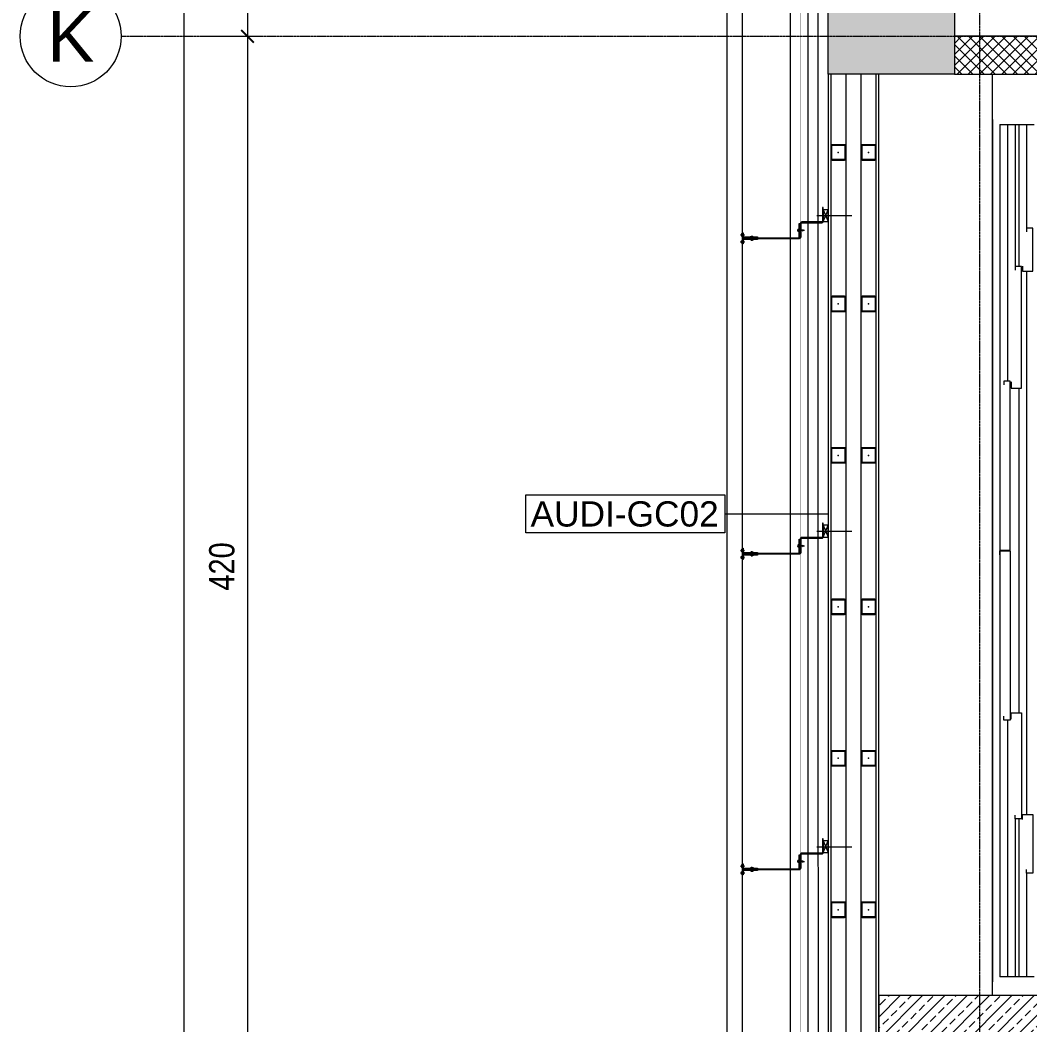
# Model space of a CAD drawing. Extents: x -1439 to 23780, y -1362 to 4476.
# Drawn here: x 6787.5 to 7187.3, y 2013.4 to 2411.4 of the extents above; entities that cross this region are included whole.
import ezdxf
from ezdxf.enums import TextEntityAlignment as Align
from ezdxf.xclip import XClip

# ---------------------------------------------------------------- set-up
doc = ezdxf.new("R2010")
doc.units = 0
doc.header["$MEASUREMENT"] = 0
doc.header["$XCLIPFRAME"] = 0
for name, pattern in [('Audi$0$DASHDOT2', [0.5, 0.25, -0.125, 0, -0.125]), ('Audi$0$DOT2', [0.125, 0, -0.125]), ('Audi$0$HIDDEN', [0.375, 0.25, -0.125])]:
    doc.linetypes.add(name, pattern=pattern)
doc.layers.get('0').update_dxf_attribs({"color": 9, "lineweight": 9})
doc.layers.get('Defpoints').update_dxf_attribs({"color": 9, "lineweight": 9})
for name, color, linetype, lineweight in [('Audi$0$00', 8, 'Continuous', 9), ('Audi$0$01', 8, 'Continuous', 9), ('Audi$0$05V', 8, 'Continuous', 9), ('Audi$0$06C', 8, 'Continuous', 9), ('Audi$0$06D', 8, 'Continuous', 9), ('Audi$0$09W', 8, 'Continuous', 9), ('Audi$0$10', 8, 'Continuous', 9), ('Audi$0$11', 8, 'Continuous', 9), ('Audi$0$20', 8, 'Audi$0$DOT2', 9), ('Audi$0$22', 8, 'Continuous', 9), ('Audi$0$24', 8, 'Audi$0$DASHDOT2', 9), ('Audi$0$25', 8, 'Continuous', 9), ('Audi$0$33', 8, 'Audi$0$BATTING', 9)]:
    doc.layers.add(name, color=color, linetype=linetype, lineweight=lineweight)
doc.styles.add('Audi$0$Arial', font='arial.ttf', dxfattribs={"height": 2.5})
doc.styles.add('Audi$0$MuuM_TEXT-STANDART', font='ARIALN.TTF')
doc.linetypes.add('Audi$0$BATTING', pattern='A,0.0001,-0.1,[134,ltypeshp.shx,S=0.1,R=0,X=-0.1,Y=0],-0.2,[134,ltypeshp.shx,S=0.1,R=180,X=0.1,Y=0],-0.1', length=0.4001)
doc.dimstyles.new('Audi$0$MuuM_DIM50', dxfattribs={"dimscale": 5, "dimtxt": 2, "dimasz": 1, "dimexe": 1, "dimexo": 1, "dimgap": 1, "dimtad": 1, "dimdec": 1, "dimrnd": 0.5, "dimdsep": 46, "dimtxsty": 'Audi$0$MuuM_TEXT-STANDART', "dimblk": 'Audi$0$_ArchTick', "dimcen": 0, "dimdle": 0.15, "dimclrd": 256, "dimclre": 256, "dimclrt": 256, "dimadec": 0, "dimazin": 0, "dimtfac": 5, "dimtdec": 1, "dimtix": 1, "dimtmove": 2, "dimatfit": 3, "dimldrblk": 'Audi$0$_Dot', "dimfxl": 3, "dimfxlon": 1, "dimtolj": 1, "dimlwd": -1, "dimlwe": -1, "dimarcsym": 0})

# ---------------------------------------------------------------- blocks, each defined once
blk = doc.blocks.new('Audi$0$0_wallno')
blk.add_lwpolyline([(-7.84, 1.5), (7.942, 1.5), (7.942, -1.5), (-7.84, -1.5)], close=True)
blk.add_lwpolyline([(7.942, 0), (16.132, 0)])
at = {"style": 'Audi$0$Arial'}
blk.add_attdef('GENISLIK', text='', height=2, dxfattribs=at).set_placement((8.442, 0), align=Align.BOTTOM_LEFT)
blk.add_attdef('DUVARNO', text='', height=2, dxfattribs=at).set_placement((0, 0), align=Align.MIDDLE_CENTER)
blk.add_attdef('YUKSEKLIK', text='', height=2, dxfattribs=at).set_placement((8.442, -0.5), align=Align.TOP_LEFT)
blk = doc.blocks.new('Audi$0$prf-60x60')
for points in [[(-2.5, -6), (2.5, -6, 0.414214), (3, -5.5), (3, -0.5, 0.414214), (2.5, 0), (-2.5, 0, 0.414214), (-3, -0.5), (-3, -5.5, 0.414214)], [(-2.5, -5.7), (2.5, -5.7, 0.414214), (2.7, -5.5), (2.7, -0.5, 0.414214), (2.5, -0.3), (-2.5, -0.3, 0.414214), (-2.7, -0.5), (-2.7, -5.5, 0.414214)]]:
    blk.add_lwpolyline(points, format="xyb", close=True)
at = {"color": 252}
blk.add_point((0, -3), dxfattribs=at)
blk = doc.blocks.new('Audi$0$p-kolon_80x80')
at = {"layer": 'Audi$0$09W'}
h = blk.add_hatch(dxfattribs=at)
h.set_pattern_fill('ANSI33', color=256, scale=25, style=0)
h.set_pattern_definition([(45, (-1222.5, -385), (-4.419417, 4.419417), []), (45, (-1218.0806, -385), (-4.419417, 4.419417), [3.125, -1.5625])])
h.paths.add_polyline_path([(-40, -40), (40, -40), (40, 40), (-40, 40)])
blk.add_lwpolyline([(-40, -40), (40, -40), (40, 40), (-40, 40)], close=True)
blk = doc.blocks.new('Audi$0$p- alum kaplama profil')
at = {"lineweight": 13}
blk.add_lwpolyline([(7.12, 12.59), (7.12, 26.49)], dxfattribs=at)
at = {"lineweight": 5}
blk.add_lwpolyline([(9.44, 15.16), (4.79, 15.16), (4.79, 17.16), (9.44, 17.16)], close=True, dxfattribs=at)
for points in [[(4.79, 15.16), (9.44, 17.16)], [(9.44, 15.16), (4.79, 17.16)]]:
    blk.add_lwpolyline(points, dxfattribs=at)
at = {"lineweight": 18}
blk.add_lwpolyline([(4.09, 6.16), (-1.41, 6.16), (-1.41, 6.46), (4.09, 6.46, 0.414214), (4.29, 6.66), (4.29, 14.66, -0.414214), (4.79, 15.16), (10.29, 15.16), (10.29, 14.86), (4.79, 14.86, 0.414214), (4.59, 14.66), (4.59, 6.66, -0.414214)], format="xyb", close=True, dxfattribs=at)
blk.add_lwpolyline([(-2.06, 5.56), (-2.06, -2.34), (-2.06, -15.69), (-1.66, -15.69), (-1.66, -2.34), (-1.66, 5.56), (-1.66, 5.56), (-1.66, 5.57), (-1.66, 5.57), (-1.66, 5.58), (-1.66, 5.58), (-1.65, 5.59), (-1.65, 5.59), (-1.65, 5.59), (-1.65, 5.6), (-1.65, 5.6), (-1.64, 5.61), (-1.64, 5.61), (-1.64, 5.62), (-1.64, 5.62), (-1.63, 5.62), (-1.63, 5.63), (-1.63, 5.63), (-1.62, 5.63), (-1.62, 5.64), (-1.61, 5.64), (-1.61, 5.64), (-1.61, 5.64), (-1.6, 5.65), (-1.6, 5.65), (-1.59, 5.65), (-1.59, 5.65), (-1.58, 5.65), (-1.58, 5.65), (-1.57, 5.66), (-1.57, 5.66), (-1.56, 5.66), (-1.56, 5.66), (3.94, 5.66), (3.94, 6.06), (-1.56, 6.06), (-1.58, 6.06), (-1.61, 6.05), (-1.63, 6.05), (-1.66, 6.05), (-1.68, 6.04), (-1.7, 6.03), (-1.73, 6.03), (-1.75, 6.02), (-1.77, 6.01), (-1.79, 6), (-1.82, 5.99), (-1.84, 5.97), (-1.86, 5.96), (-1.88, 5.94), (-1.89, 5.93), (-1.91, 5.91), (-1.93, 5.89), (-1.95, 5.87), (-1.96, 5.85), (-1.97, 5.83), (-1.99, 5.81), (-2, 5.79), (-2.01, 5.77), (-2.02, 5.75), (-2.03, 5.72), (-2.04, 5.7), (-2.04, 5.68), (-2.05, 5.65), (-2.05, 5.63), (-2.06, 5.61), (-2.06, 5.58)], close=True)
blk.add_lwpolyline([(-1.66, -2.34), (-2.06, -2.34)])
for points in [[(-2.36, -10.84), (-2.36, -16.39), (-2.36, -16.39, -0.414214), (-2.51, -16.54), (-2.51, -16.54), (-4.06, -16.54), (-4.06, -16.84), (-2.51, -16.84), (-2.51, -16.84, 0.414214), (-2.06, -16.39), (-2.06, -10.84)], [(-1.36, -10.84), (-1.66, -10.84), (-1.66, -16.39, 0.414214), (-1.21, -16.84), (-1.21, -16.84), (0.34, -16.84), (0.34, -16.54), (-1.21, -16.54), (-1.21, -16.54, -0.414214), (-1.36, -16.39), (-1.36, -16.39)]]:
    blk.add_lwpolyline(points, format="xyb", close=True)
for points in [[(0.67, 5.66, -10), (1.91, 5.66, -10)], [(0.67, 5.66, -10), (0.67, 5.64, -10), (0.67, 5.62, -10), (0.67, 5.6, -10), (0.68, 5.58, -10), (0.68, 5.56, -10), (0.69, 5.54, -10), (0.69, 5.52, -10), (0.7, 5.5, -10), (0.7, 5.48, -10), (0.71, 5.46, -10), (0.72, 5.45, -10), (0.73, 5.43, -10), (0.74, 5.41, -10), (0.75, 5.4, -10), (0.76, 5.38, -10), (0.77, 5.36, -10), (0.79, 5.35, -10), (0.8, 5.33, -10), (0.81, 5.32, -10), (0.83, 5.31, -10), (0.84, 5.29, -10), (0.86, 5.28, -10), (0.87, 5.27, -10), (0.89, 5.26, -10), (0.91, 5.25, -10), (0.92, 5.24, -10), (0.94, 5.23, -10), (0.96, 5.22, -10), (0.98, 5.21, -10), (1, 5.21, -10), (1.02, 5.2, -10), (1.03, 5.2, -10)], [(0.96, 5.66, -10), (0.97, 5.66, -10), (0.97, 5.66, -10), (0.97, 5.66, -10), (0.98, 5.66, -10), (0.98, 5.66, -10), (0.99, 5.66, -10), (0.99, 5.66, -10), (1, 5.66, -10), (1, 5.67, -10), (1, 5.67, -10), (1.01, 5.67, -10), (1.01, 5.67, -10), (1.01, 5.67, -10), (1.02, 5.68, -10), (1.02, 5.68, -10), (1.02, 5.68, -10), (1.03, 5.69, -10), (1.03, 5.69, -10), (1.03, 5.69, -10), (1.04, 5.7, -10), (1.04, 5.7, -10), (1.04, 5.7, -10), (1.04, 5.71, -10), (1.04, 5.71, -10), (1.05, 5.72, -10), (1.05, 5.72, -10), (1.05, 5.72, -10), (1.05, 5.73, -10), (1.05, 5.73, -10), (1.05, 5.74, -10), (1.05, 5.74, -10), (1.05, 5.75, -10)], [(1.61, 6.87, -10), (0.98, 6.96, -10)], [(1.33, 5.85, -10), (0.98, 5.88, -10)], [(1.56, 7.05, -10), (1.02, 7.13, -10)], [(1.03, 5.2, -10), (1.04, 5.2, -10), (1.05, 5.19, -10), (1.05, 5.19, -10), (1.06, 5.19, -10), (1.06, 5.19, -10), (1.07, 5.19, -10), (1.07, 5.19, -10), (1.08, 5.19, -10), (1.08, 5.19, -10), (1.09, 5.19, -10), (1.09, 5.18, -10), (1.1, 5.18, -10), (1.1, 5.18, -10), (1.11, 5.18, -10), (1.11, 5.18, -10), (1.12, 5.18, -10), (1.12, 5.18, -10), (1.13, 5.18, -10), (1.13, 5.18, -10), (1.14, 5.18, -10), (1.15, 5.18, -10), (1.15, 5.18, -10), (1.16, 5.17, -10), (1.16, 5.17, -10), (1.17, 5.17, -10), (1.17, 5.17, -10), (1.18, 5.17, -10), (1.18, 5.17, -10), (1.19, 5.17, -10), (1.19, 5.17, -10), (1.2, 5.17, -10), (1.2, 5.17, -10)], [(1.05, 6.91, -10), (1.29, 7.56, -10)], [(1.05, 5.83, -10), (1.05, 6.01, -10)], [(1.05, 5.75, -10), (1.05, 5.83, -10)], [(1.2, 5.17, -10), (1.2, 5.2, -10)], [(1.38, 5.2, -10), (1.2, 5.2, -10)], [(1.29, 4.93, -10), (1.29, 7.8, -10)], [(1.53, 6.82, -10), (1.29, 7.56, -10)], [(1.29, 6.16, -10), (1.29, 6.26, -10)], [(1.38, 5.17, -10), (1.38, 5.2, -10)], [(1.38, 5.17, -10), (1.38, 5.17, -10), (1.39, 5.17, -10), (1.39, 5.17, -10), (1.4, 5.17, -10), (1.41, 5.17, -10), (1.41, 5.17, -10), (1.42, 5.17, -10), (1.42, 5.17, -10), (1.43, 5.17, -10), (1.43, 5.18, -10), (1.44, 5.18, -10), (1.44, 5.18, -10), (1.45, 5.18, -10), (1.45, 5.18, -10), (1.46, 5.18, -10), (1.46, 5.18, -10), (1.47, 5.18, -10), (1.47, 5.18, -10), (1.48, 5.18, -10), (1.48, 5.18, -10), (1.49, 5.18, -10), (1.5, 5.19, -10), (1.5, 5.19, -10), (1.51, 5.19, -10), (1.51, 5.19, -10), (1.52, 5.19, -10), (1.52, 5.19, -10), (1.53, 5.19, -10), (1.53, 5.19, -10), (1.54, 5.19, -10), (1.54, 5.2, -10), (1.55, 5.2, -10)], [(1.53, 5.75, -10), (1.53, 5.92, -10)], [(1.53, 5.75, -10), (1.53, 5.74, -10), (1.53, 5.74, -10), (1.53, 5.73, -10), (1.53, 5.73, -10), (1.53, 5.72, -10), (1.54, 5.72, -10), (1.54, 5.72, -10), (1.54, 5.71, -10), (1.54, 5.71, -10), (1.54, 5.7, -10), (1.54, 5.7, -10), (1.55, 5.7, -10), (1.55, 5.69, -10), (1.55, 5.69, -10), (1.55, 5.69, -10), (1.56, 5.68, -10), (1.56, 5.68, -10), (1.56, 5.68, -10), (1.57, 5.67, -10), (1.57, 5.67, -10), (1.58, 5.67, -10), (1.58, 5.67, -10), (1.58, 5.67, -10), (1.59, 5.66, -10), (1.59, 5.66, -10), (1.6, 5.66, -10), (1.6, 5.66, -10), (1.6, 5.66, -10), (1.61, 5.66, -10), (1.61, 5.66, -10), (1.62, 5.66, -10), (1.62, 5.66, -10)], [(1.55, 5.2, -10), (1.57, 5.2, -10), (1.59, 5.21, -10), (1.6, 5.21, -10), (1.62, 5.22, -10), (1.64, 5.23, -10), (1.66, 5.24, -10), (1.68, 5.25, -10), (1.69, 5.26, -10), (1.71, 5.27, -10), (1.73, 5.28, -10), (1.74, 5.29, -10), (1.76, 5.31, -10), (1.77, 5.32, -10), (1.78, 5.33, -10), (1.8, 5.35, -10), (1.81, 5.36, -10), (1.82, 5.38, -10), (1.83, 5.4, -10), (1.84, 5.41, -10), (1.85, 5.43, -10), (1.86, 5.45, -10), (1.87, 5.46, -10), (1.88, 5.48, -10), (1.89, 5.5, -10), (1.89, 5.52, -10), (1.9, 5.54, -10), (1.9, 5.56, -10), (1.9, 5.58, -10), (1.91, 5.6, -10), (1.91, 5.62, -10), (1.91, 5.64, -10), (1.91, 5.66, -10)], [(-2.86, -13.04, 0), (-0.86, -13.04, 0)], [(-2.36, -12.52, 0), (-2.4, -12.53, 0), (-2.43, -12.56, 0), (-2.47, -12.58, 0), (-2.5, -12.6, 0), (-2.53, -12.63, 0), (-2.56, -12.66, 0), (-2.59, -12.69, 0), (-2.61, -12.73, 0), (-2.63, -12.76, 0), (-2.65, -12.8, 0), (-2.67, -12.84, 0), (-2.68, -12.88, 0), (-2.69, -12.92, 0), (-2.7, -12.96, 0), (-2.71, -13, 0), (-2.71, -13.04, 0), (-2.71, -13.08, 0), (-2.7, -13.13, 0), (-2.69, -13.17, 0), (-2.68, -13.21, 0), (-2.67, -13.25, 0), (-2.65, -13.28, 0), (-2.63, -13.32, 0), (-2.61, -13.36, 0), (-2.59, -13.39, 0), (-2.56, -13.42, 0), (-2.53, -13.45, 0), (-2.5, -13.48, 0), (-2.47, -13.51, 0), (-2.43, -13.53, 0), (-2.4, -13.55, 0), (-2.36, -13.57, 0)], [(-2.36, -13.04, 0), (-2.36, -12.52, 0)], [(-2.36, -13.04, 0), (-2.36, -12.73, 0)], [(-2.36, -12.73, 0), (-2.36, -13.04, 0)], [(-1.36, -12.73, 0), (-2.36, -12.73, 0)], [(-2.36, -13.04, 0), (-2.36, -13.36, 0)], [(-2.36, -13.04, 0), (-2.36, -13.57, 0)], [(-2.36, -13.36, 0), (-2.36, -13.04, 0)], [(-1.36, -13.36, 0), (-2.36, -13.36, 0)], [(-1.36, -13.04, 0), (-1.36, -12.37, 0)], [(-1.36, -13.72, 0), (-1.32, -13.68, 0), (-1.29, -13.65, 0), (-1.26, -13.61, 0), (-1.23, -13.58, 0), (-1.2, -13.54, 0), (-1.18, -13.5, 0), (-1.16, -13.45, 0), (-1.14, -13.41, 0), (-1.12, -13.37, 0), (-1.1, -13.32, 0), (-1.09, -13.28, 0), (-1.08, -13.23, 0), (-1.07, -13.18, 0), (-1.06, -13.14, 0), (-1.06, -13.09, 0), (-1.06, -13.04, 0), (-1.06, -12.99, 0), (-1.06, -12.95, 0), (-1.07, -12.9, 0), (-1.08, -12.85, 0), (-1.09, -12.81, 0), (-1.1, -12.76, 0), (-1.12, -12.72, 0), (-1.14, -12.67, 0), (-1.16, -12.63, 0), (-1.18, -12.59, 0), (-1.2, -12.55, 0), (-1.23, -12.51, 0), (-1.26, -12.47, 0), (-1.29, -12.43, 0), (-1.32, -12.4, 0), (-1.36, -12.37, 0)], [(-1.36, -13.04, 0), (-1.36, -13.72, 0)], [(-3.84, -17.04, 0), (-3.81, -17.07, 0), (-3.78, -17.1, 0), (-3.75, -17.12, 0), (-3.72, -17.15, 0), (-3.69, -17.17, 0), (-3.66, -17.19, 0), (-3.62, -17.21, 0), (-3.59, -17.23, 0), (-3.55, -17.24, 0), (-3.52, -17.26, 0), (-3.48, -17.27, 0), (-3.44, -17.28, 0), (-3.4, -17.28, 0), (-3.36, -17.29, 0), (-3.32, -17.29, 0), (-3.29, -17.29, 0), (-3.25, -17.29, 0), (-3.21, -17.29, 0), (-3.17, -17.28, 0), (-3.13, -17.28, 0), (-3.09, -17.27, 0), (-3.06, -17.26, 0), (-3.02, -17.24, 0), (-2.98, -17.23, 0), (-2.95, -17.21, 0), (-2.91, -17.19, 0), (-2.88, -17.17, 0), (-2.85, -17.15, 0), (-2.82, -17.12, 0), (-2.79, -17.1, 0), (-2.76, -17.07, 0), (-2.73, -17.04, 0)], [(-3.29, -17.04, 0), (-3.84, -17.04, 0)], [(-2.85, -16.54, 0), (-2.86, -16.51, 0), (-2.87, -16.47, 0), (-2.89, -16.44, 0), (-2.91, -16.41, 0), (-2.93, -16.38, 0), (-2.96, -16.35, 0), (-2.98, -16.33, 0), (-3.01, -16.31, 0), (-3.04, -16.29, 0), (-3.07, -16.27, 0), (-3.11, -16.25, 0), (-3.14, -16.24, 0), (-3.18, -16.23, 0), (-3.21, -16.22, 0), (-3.25, -16.22, 0), (-3.29, -16.22, 0), (-3.32, -16.22, 0), (-3.36, -16.22, 0), (-3.39, -16.23, 0), (-3.43, -16.24, 0), (-3.46, -16.25, 0), (-3.5, -16.27, 0), (-3.53, -16.29, 0), (-3.56, -16.31, 0), (-3.59, -16.33, 0), (-3.61, -16.35, 0), (-3.64, -16.38, 0), (-3.66, -16.41, 0), (-3.68, -16.44, 0), (-3.7, -16.47, 0), (-3.71, -16.51, 0), (-3.73, -16.54, 0)], [(-3.29, -16.54, 0), (-3.73, -16.54, 0)], [(-3.29, -16.54, 0), (-3.55, -16.54, 0)], [(-3.55, -16.54, 0), (-3.29, -16.54, 0)], [(-3.55, -17.04, 0), (-3.55, -16.54, 0)], [(-3.29, -17.54, 0), (-3.29, -16.04, 0)], [(-3.29, -16.54, 0), (-2.85, -16.54, 0)], [(-3.29, -16.54, 0), (-3.03, -16.54, 0)], [(-3.03, -16.54, 0), (-3.29, -16.54, 0)], [(-3.29, -17.04, 0), (-2.73, -17.04, 0)], [(-3.03, -17.04, 0), (-3.03, -16.54, 0)], [(-0.56, -17.04, 0), (-1.11, -17.04, 0)], [(0, -17.04, 0), (-0.03, -17.07, 0), (-0.06, -17.1, 0), (-0.09, -17.12, 0), (-0.12, -17.15, 0), (-0.15, -17.17, 0), (-0.18, -17.19, 0), (-0.22, -17.21, 0), (-0.25, -17.23, 0), (-0.29, -17.24, 0), (-0.33, -17.26, 0), (-0.36, -17.27, 0), (-0.4, -17.28, 0), (-0.44, -17.28, 0), (-0.48, -17.29, 0), (-0.52, -17.29, 0), (-0.56, -17.29, 0), (-0.59, -17.29, 0), (-0.63, -17.29, 0), (-0.67, -17.28, 0), (-0.71, -17.28, 0), (-0.75, -17.27, 0), (-0.79, -17.26, 0), (-0.82, -17.24, 0), (-0.86, -17.23, 0), (-0.89, -17.21, 0), (-0.93, -17.19, 0), (-0.96, -17.17, 0), (-0.99, -17.15, 0), (-1.02, -17.12, 0), (-1.05, -17.1, 0), (-1.08, -17.07, 0), (-1.11, -17.04, 0)], [(-1, -16.54, 0), (-0.98, -16.51, 0), (-0.97, -16.47, 0), (-0.95, -16.44, 0), (-0.93, -16.41, 0), (-0.91, -16.38, 0), (-0.88, -16.35, 0), (-0.86, -16.33, 0), (-0.83, -16.31, 0), (-0.8, -16.29, 0), (-0.77, -16.27, 0), (-0.73, -16.25, 0), (-0.7, -16.24, 0), (-0.66, -16.23, 0), (-0.63, -16.22, 0), (-0.59, -16.22, 0), (-0.56, -16.22, 0), (-0.52, -16.22, 0), (-0.48, -16.22, 0), (-0.45, -16.23, 0), (-0.41, -16.24, 0), (-0.38, -16.25, 0), (-0.34, -16.27, 0), (-0.31, -16.29, 0), (-0.28, -16.31, 0), (-0.25, -16.33, 0), (-0.23, -16.35, 0), (-0.2, -16.38, 0), (-0.18, -16.41, 0), (-0.16, -16.44, 0), (-0.14, -16.47, 0), (-0.13, -16.51, 0), (-0.12, -16.54, 0)], [(-0.56, -16.54, 0), (-1, -16.54, 0)], [(-0.56, -16.54, 0), (-0.82, -16.54, 0)], [(-0.82, -16.54, 0), (-0.56, -16.54, 0)], [(-0.82, -17.04, 0), (-0.82, -16.54, 0)], [(-0.56, -17.54, 0), (-0.56, -16.04, 0)], [(-0.56, -16.54, 0), (-0.3, -16.54, 0)], [(-0.56, -16.54, 0), (-0.12, -16.54, 0)], [(-0.3, -16.54, 0), (-0.56, -16.54, 0)], [(-0.56, -17.04, 0), (0, -17.04, 0)], [(-0.3, -17.04, 0), (-0.3, -16.54, 0)]]:
    blk.add_polyline3d(points)
blk = doc.blocks.new('Audi$0$p-arac asansoru')
for p, q in [((15.4, 532), (15.4, 545.5)), ((356.9, 532), (356.9, 545.5)), ((356.9, 532), (15.4, 532)), ((17.4, 515.5), (17.4, 529)), ((354.9, 529), (17.4, 529)), ((354.9, 529), (354.9, 515.5)), ((119.05, 526), (17.4, 526)), ((354.9, 526), (253.35, 526)), ((79.9, 523), (17.4, 523)), ((79.9, 521.5), (17.4, 521.5)), ((250.5, 521.5), (121.9, 521.5)), ((354.9, 523), (298.7, 523)), ((354.9, 521.5), (298.7, 521.5)), ((58.4, 518.5), (17.4, 518.5)), ((296.9, 518.5), (81.7, 518.5)), ((354.9, 518.5), (313.9, 518.5))]:
    blk.add_line(p, q)
for points in [[(185.4, 532), (186.9, 532), (186.9, 533.9), (185.4, 533.9), (185.4, 536), (119.9, 536), (119.9, 533.5), (121.4, 533.5)], [(188.5, 532), (187, 532), (187, 534), (185.5, 534), (185.5, 536), (252.5, 536), (252.5, 533.5), (251, 533.5)], [(184.55, 529), (186.05, 529), (186.05, 525), (119.05, 525), (119.05, 527.5), (120.55, 527.5)], [(187.85, 529), (186.35, 529), (186.35, 525), (253.35, 525), (253.35, 527.5), (251.85, 527.5)], [(119.4, 524.5), (121.9, 524.5), (121.9, 520.5), (79.9, 520.5), (79.9, 523), (81.4, 523)], [(253, 524.5), (250.5, 524.5), (250.5, 520.5), (298.7, 520.5), (298.7, 523), (297.2, 523)], [(79.7, 520), (81.7, 520), (81.7, 516), (58.4, 516), (58.4, 518.5), (59.9, 518.5)], [(298.9, 520), (296.9, 520), (296.9, 516), (313.9, 516), (313.9, 518.5), (312.4, 518.5)]]:
    blk.add_lwpolyline(points)
blk = doc.blocks.new('Audi$0$0_aks')
at = {"linetype": 'Continuous'}
blk.add_circle((0, 0), 2, dxfattribs=at)
at = {"style": 'Audi$0$Arial'}
blk.add_attdef('AKS', text='', height=2, dxfattribs=at).set_placement((0, 0), align=Align.MIDDLE_CENTER)
blk = doc.blocks.new('Audi$0$_ArchTick')
at = {"color": 0, "linetype": 'ByBlock', "const_width": 0.15}
blk.add_lwpolyline([(-0.5, -0.5), (0.5, 0.5)], dxfattribs=at)
blk = doc.blocks.new('*D621')
at = {"layer": 'Audi$0$25', "transparency": 16777216}
for p, q in [((6837.5, 3585), (6857.5, 3585)), ((6852.5, 344.25), (6852.5, 3585.75)), ((6837.5, 345), (6857.5, 345))]:
    blk.add_line(p, q, dxfattribs=at)
at = {"layer": 'Defpoints', "color": 0, "transparency": 16777216}
for p in [(6827.5, 3585), (6852.5, 3585), (6827.5, 345)]:
    blk.add_point(p, dxfattribs=at)
at = {"layer": 'Audi$0$25', "transparency": 16777216, "xscale": 5, "yscale": 5, "zscale": 5}
for p, rotation in [((6852.5, 3585), 90), ((6852.5, 345), 270)]:
    blk.add_blockref('Audi$0$_ArchTick', p, dxfattribs=dict(at, rotation=rotation))
at = {"layer": 'Audi$0$25', "transparency": 16777216, "insert": (6842.39, 1965), "char_height": 10, "attachment_point": 5, "rotation": 90, "style": 'Audi$0$MuuM_TEXT-STANDART'}
blk.add_mtext('\\A1;3240', dxfattribs=at)
blk = doc.blocks.new('Audi$0$_Dot')
at = {"color": 0, "linetype": 'ByBlock', "lineweight": -2}
blk.add_line((-0.5, 0), (-1, 0), dxfattribs=at)
at = {"color": 0, "linetype": 'ByBlock', "const_width": 0.5}
blk.add_lwpolyline([(-0.25, 0, 1), (0.25, 0, 1)], format="xyb", close=True, dxfattribs=at)
blk = doc.blocks.new('*D623')
at = {"layer": 'Audi$0$25', "transparency": 16777216}
for p, q in [((6862.5, 2785), (6882.5, 2785)), ((6877.5, 2785.75), (6877.5, 2404.25)), ((6862.5, 2405), (6882.5, 2405))]:
    blk.add_line(p, q, dxfattribs=at)
at = {"layer": 'Defpoints', "color": 0, "transparency": 16777216}
for p in [(6827.5, 2785), (6827.5, 2405), (6877.5, 2405)]:
    blk.add_point(p, dxfattribs=at)
at = {"layer": 'Audi$0$25', "transparency": 16777216, "xscale": 5, "yscale": 5, "zscale": 5}
for p, rotation in [((6877.5, 2785), 90), ((6877.5, 2405), 270)]:
    blk.add_blockref('Audi$0$_ArchTick', p, dxfattribs=dict(at, rotation=rotation))
at = {"layer": 'Audi$0$25', "transparency": 16777216, "insert": (6867.39, 2595), "char_height": 10, "attachment_point": 5, "rotation": 90, "style": 'Audi$0$MuuM_TEXT-STANDART'}
blk.add_mtext('\\A1;380', dxfattribs=at)
blk = doc.blocks.new('*D624')
at = {"layer": 'Audi$0$25', "transparency": 16777216}
for p, q in [((6862.5, 2405), (6882.5, 2405)), ((6877.5, 2405.75), (6877.5, 1984.25)), ((6862.5, 1985), (6882.5, 1985))]:
    blk.add_line(p, q, dxfattribs=at)
at = {"layer": 'Defpoints', "color": 0, "transparency": 16777216}
for p in [(6827.5, 2405), (6827.5, 1985), (6877.5, 1985)]:
    blk.add_point(p, dxfattribs=at)
at = {"layer": 'Audi$0$25', "transparency": 16777216, "xscale": 5, "yscale": 5, "zscale": 5}
for p, rotation in [((6877.5, 2405), 90), ((6877.5, 1985), 270)]:
    blk.add_blockref('Audi$0$_ArchTick', p, dxfattribs=dict(at, rotation=rotation))
at = {"layer": 'Audi$0$25', "transparency": 16777216, "insert": (6867.39, 2195), "char_height": 10, "attachment_point": 5, "rotation": 90, "style": 'Audi$0$MuuM_TEXT-STANDART'}
blk.add_mtext('\\A1;420', dxfattribs=at)

msp = doc.modelspace()

# ---------------------------------------------------------------- hatches: boundary and pattern name
at = {"layer": 'Audi$0$09W'}
h = msp.add_hatch(dxfattribs=at)
h.set_pattern_fill('ANSI33', color=256, scale=25, style=0)
h.paths.add_polyline_path([(7167.5, 2515), (7702.5, 2515), (7702.5, 2430), (7907.5, 2430), (7907.5, 2390), (7662.5, 2390), (7662.5, 2475), (7157.5, 2475), (7157.5, 2390), (7107.5, 2390), (7107.5, 2515), (7107.5, 2825), (7907.5, 2825), (7907.5, 2785), (7157.5, 2785), (7157.5, 2515)])
h = msp.add_hatch(dxfattribs=at)
h.set_pattern_fill('ANSI37', color=256, scale=25, style=0)
h.paths.add_polyline_path([(7662.5, 2405), (7167.5, 2405), (7167.5, 2390), (7662.5, 2390)])
h.paths.add_polyline_path([(7167.5, 2405), (7157.5, 2405), (7157.5, 2390), (7167.5, 2390)])

# ---------------------------------------------------------------- linework, layer by layer
at = {"layer": 'Audi$0$00'}
msp.add_lwpolyline([(7157.5, 2390), (7662.5, 2390), (7662.5, 2405), (7157.5, 2405)], dxfattribs=at)
at = {"layer": 'Audi$0$01'}
msp.add_lwpolyline([(7167.5, 2515), (7702.5, 2515), (7702.5, 2430), (7907.5, 2430), (7907.5, 2390), (7662.5, 2390), (7662.5, 2475), (7157.5, 2475), (7157.5, 2390), (7107.5, 2390), (7107.5, 2515), (7107.5, 2825), (7907.5, 2825), (7907.5, 2785), (7157.5, 2785), (7157.5, 2515)], close=True, dxfattribs=at)
at = {"layer": 'Audi$0$06C'}
msp.add_line((7067.5, 861.68), (7067.5, 2865), dxfattribs=at)
at = {"layer": 'Audi$0$06D'}
for points in [[(7092.5, 1823.47), (7092.5, 2840), (7985.67, 2840)], [(7107.5, 1825), (7099.5, 1825), (7099.5, 2833), (7980, 2833), (7980, 2825)], [(7114.5, 2390), (7114.5, 1826)], [(7120.5, 1826), (7120.5, 2390)], [(7172.5, 2025), (7172.5, 2390)]]:
    msp.add_lwpolyline(points, dxfattribs=at)
at = {"layer": 'Audi$0$10'}
msp.add_line((7073.5, 861.68), (7073.5, 2859), dxfattribs=at)
at = {"layer": 'Audi$0$10', "const_width": 0.1}
msp.add_lwpolyline([(7096.5, 1818.19), (7096.5, 2836), (7980, 2836)], dxfattribs=at)
at = {"layer": 'Audi$0$11'}
for points in [[(7107.5, 2390), (7107.5, 2390), (7107.5, 1825), (7127.5, 1825), (7127.5, 2390)], [(7108.5, 2390), (7108.5, 1826), (7126.5, 1826), (7126.5, 2390)]]:
    msp.add_lwpolyline(points, dxfattribs=at)
at = {"layer": 'Audi$0$20', "linetype": 'Audi$0$HIDDEN', "lineweight": 0}
msp.add_lwpolyline([(7129.5, 979.76, -0.152644), (10705.5, 2076.19, -0.10573)], format="xyb", dxfattribs=at)
at = {"layer": 'Audi$0$24'}
for points in [[(7167.5, 195), (7167.5, 4035)], [(6827.5, 2405), (11027.5, 2405)]]:
    msp.add_lwpolyline(points, dxfattribs=at)
at = {"layer": 'Audi$0$33', "ltscale": 0.4}
msp.add_lwpolyline([(7980, 2829), (7103.29, 2829), (7103.46, 1825)], dxfattribs=at)

# ---------------------------------------------------------------- block references
at = {"layer": 'Audi$0$01'}
msp.add_blockref('Audi$0$p-kolon_80x80', (7167.5, 1985), dxfattribs=at)
at = {"layer": 'Audi$0$05V'}
ref = msp.add_blockref('Audi$0$p-arac asansoru', (7704.5, 2015.1), dxfattribs=dict(at, rotation=90))
XClip(ref).set_block_clipping_path([(-70.1000000362, -202.9999999557), (374.9000042902, 532.0000000443)])
at = {"layer": 'Audi$0$10'}
for p in [(7111.5, 2362), (7123.5, 2362), (7111.5, 2302), (7123.5, 2302), (7111.5, 2242), (7123.5, 2242), (7111.5, 2182), (7123.5, 2182), (7111.5, 2122), (7123.5, 2122), (7111.5, 2062), (7123.5, 2062)]:
    msp.add_blockref('Audi$0$prf-60x60', p, dxfattribs=at)
at = {"layer": 'Audi$0$10', "xscale": -1, "rotation": 270}
for p in [(7090.34, 2326.86), (7090.34, 2201.86), (7090.34, 2076.86)]:
    msp.add_blockref('Audi$0$p- alum kaplama profil', p, dxfattribs=at)
at = {"layer": 'Audi$0$22'}
ref = msp.add_blockref('Audi$0$0_wallno', (7026.88, 2215.81), dxfattribs=dict(at, xscale=5, yscale=5, zscale=5))
ref.add_attrib('DUVARNO', 'AUDI-GC02', dxfattribs={"layer": '0', "height": 10, "style": 'Audi$0$Arial'}).set_placement((7026.88, 2215.81), align=Align.MIDDLE_CENTER)
at = {"layer": 'Audi$0$24', "xscale": 10, "yscale": 10, "zscale": 10}
msp.add_blockref('Audi$0$0_aks', (6807.5, 2405), dxfattribs=at).add_auto_attribs({'AKS': 'K'})

# ---------------------------------------------------------------- dimensions: what is measured, and where the dimension line sits
at = {"layer": 'Audi$0$25'}
for base, p1, p2, picture, middle in [((6852.5, 3585), (6827.5, 345), (6827.5, 3585), '*D621', (6842.39, 1965)), ((6877.5, 2405), (6827.5, 2785), (6827.5, 2405), '*D623', (6867.39, 2595)), ((6877.5, 1985), (6827.5, 2405), (6827.5, 1985), '*D624', (6867.39, 2195))]:
    dim = msp.add_linear_dim(base=base, p1=p1, p2=p2, angle=90, dimstyle='Audi$0$MuuM_DIM50', dxfattribs=at)
    dim.commit()
    dim.dimension.update_dxf_attribs({"geometry": picture, "text_midpoint": middle})

doc.saveas('drawing.dxf')
